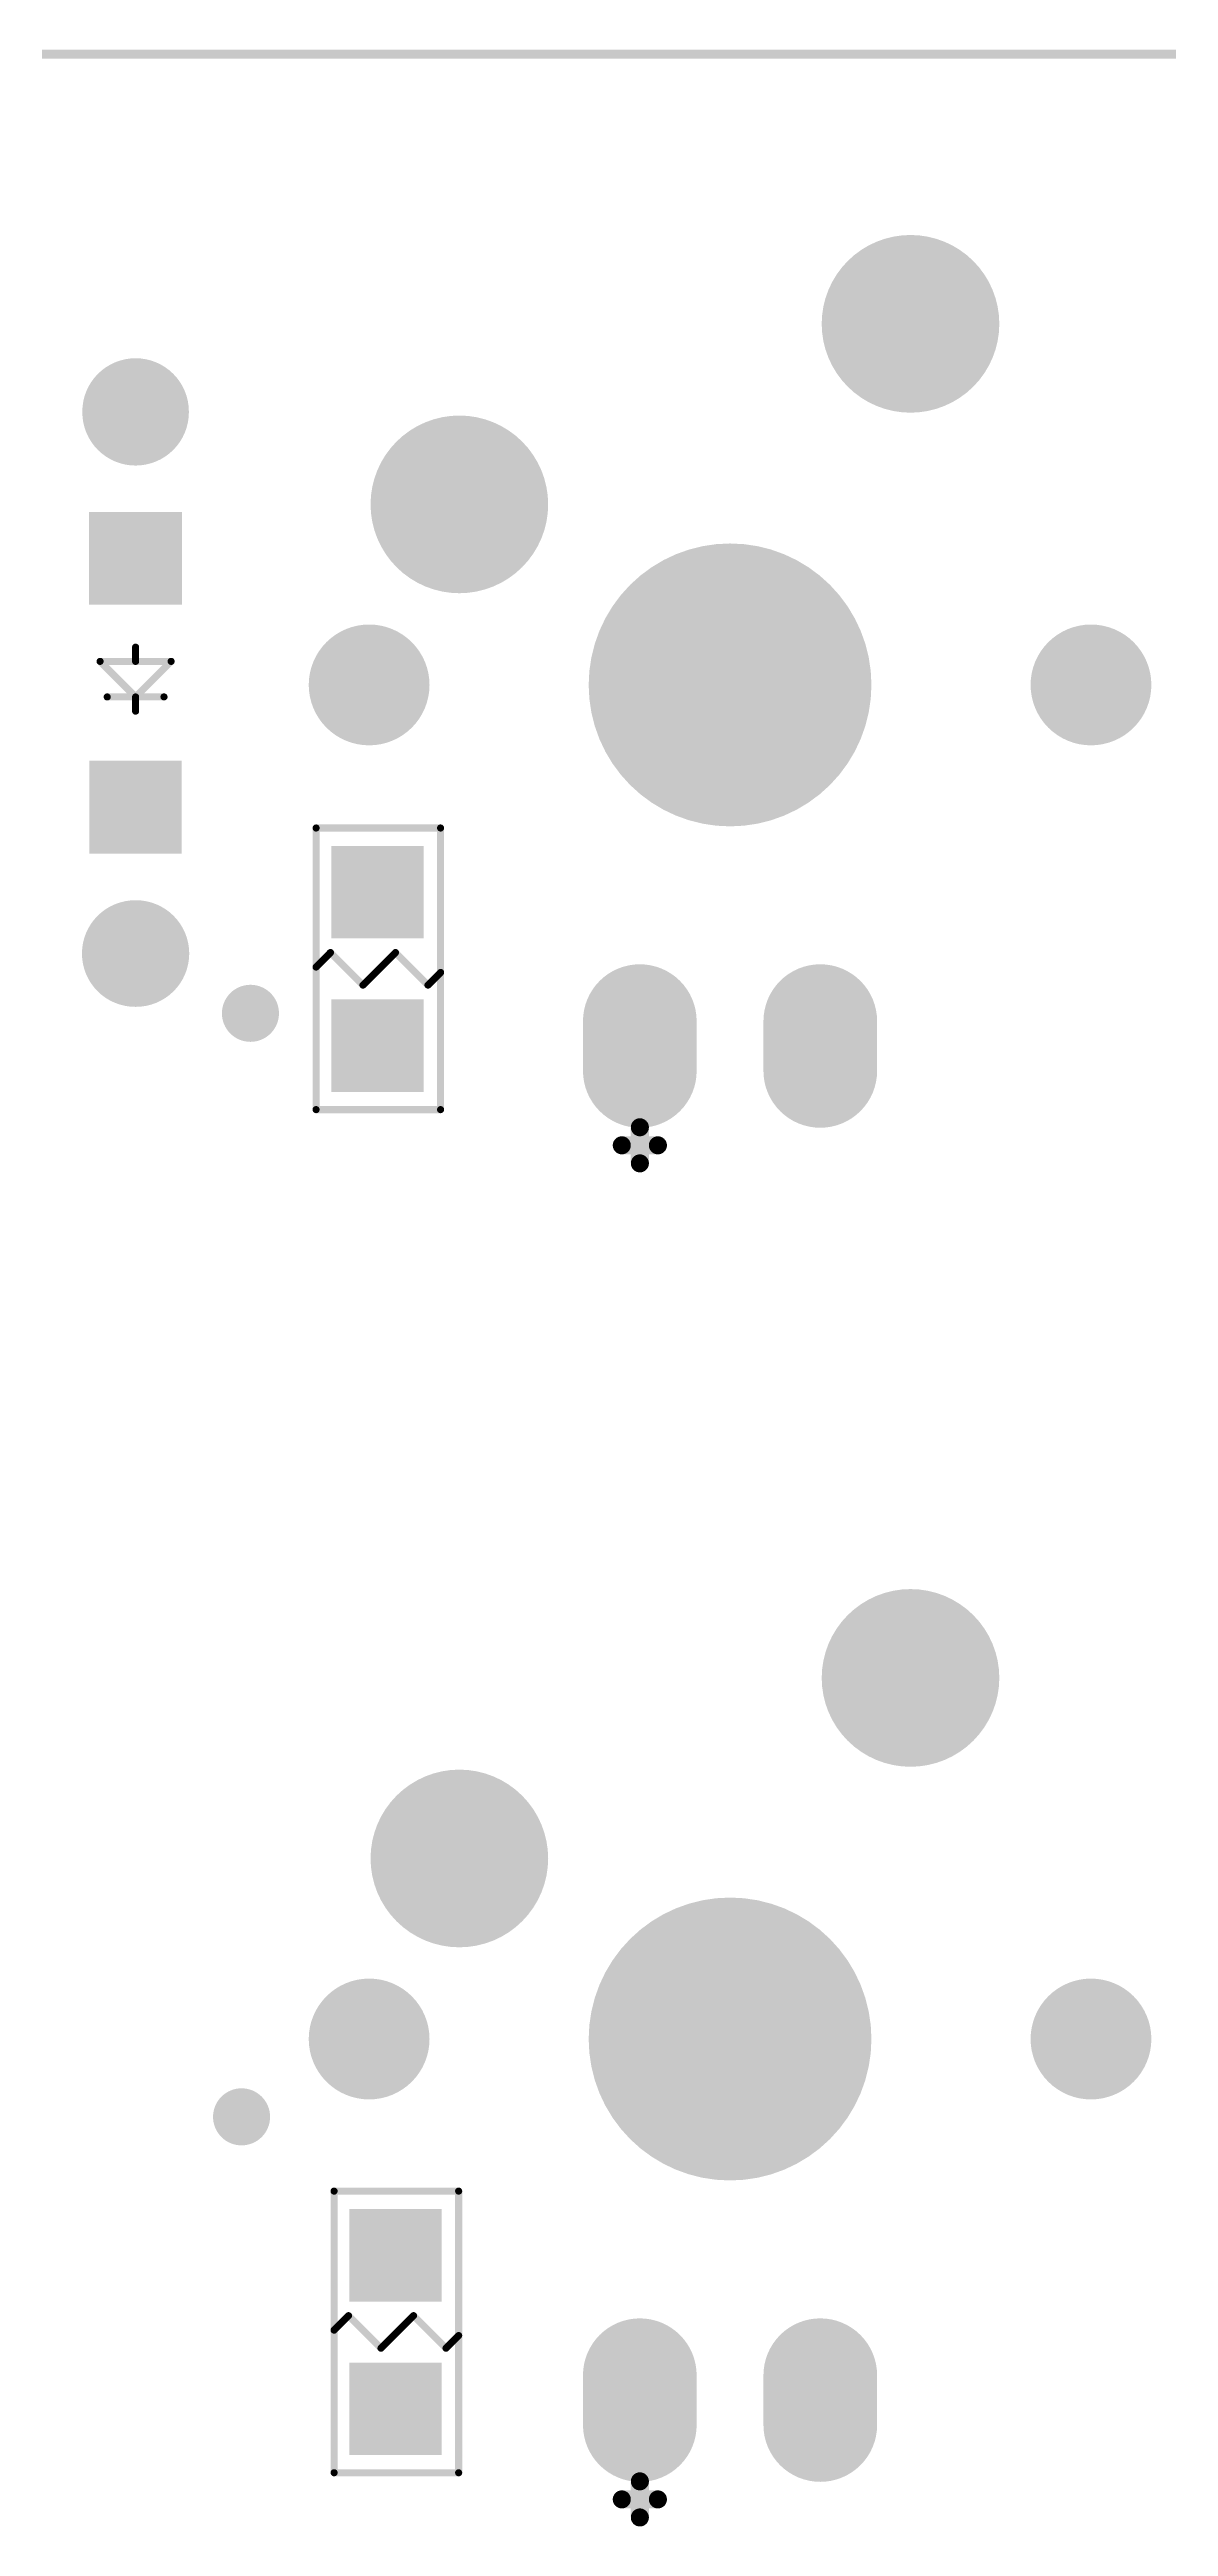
# Model space of a CAD drawing. Extents: x 407 to 769, y 688 to 804.
# Drawn here: x 711.97 to 727.72, y 767.82 to 802.67 of the extents above; entities that cross this region are included whole.
import ezdxf

# ---------------------------------------------------------------- set-up
doc = ezdxf.new("R2010")
doc.units = 0
doc.layers.get('0').update_dxf_attribs({"linetype": 'CONTINUOUS'})
for name, color, linetype in [('BOTTOMOVERLAY', 54, 'CONTINUOUS'), ('BOTTOMPASTE', 16, 'CONTINUOUS'), ('BOTTOMSOLDER', 6, 'CONTINUOUS'), ('KEEPOUTLAYER', 6, 'CONTINUOUS'), ('MULTILAYER', 9, 'CONTINUOUS'), ('TOPSOLDER', 216, 'CONTINUOUS')]:
    doc.layers.add(name, color=color, linetype=linetype)

# ---------------------------------------------------------------- blocks, each defined once
blk = doc.blocks.new('IN4148G_B_106')
at = {"layer": 'BOTTOMOVERLAY', "const_width": 0.1}
for points in [[(0, 0.4), (0, 0.2)], [(0, 0.2), (-0.5, -0.3)], [(0.4, 0.2), (-0.4, 0.2)], [(0.5, -0.3), (0, 0.2)], [(0.5, -0.3), (-0.5, -0.3)], [(0, -0.3), (0, -0.5)]]:
    blk.add_lwpolyline(points, dxfattribs=at)
at = {"layer": 'BOTTOMOVERLAY', "const_width": 0.05}
for points in [[(-0.025, 0.4, 1), (0.025, 0.4, 1)], [(-0.425, 0.2, 1), (-0.375, 0.2, 1)], [(-0.025, 0.2, 1), (0.025, 0.2, 1)], [(-0.025, 0.2, 1), (0.025, 0.2, 1)], [(-0.025, 0.2, 1), (0.025, 0.2, 1)], [(0.375, 0.2, 1), (0.425, 0.2, 1)], [(-0.525, -0.3, 1), (-0.475, -0.3, 1)], [(-0.525, -0.3, 1), (-0.475, -0.3, 1)], [(-0.025, -0.3, 1), (0.025, -0.3, 1)], [(0.475, -0.3, 1), (0.525, -0.3, 1)], [(0.475, -0.3, 1), (0.525, -0.3, 1)], [(-0.025, -0.5, 1), (0.025, -0.5, 1)]]:
    blk.add_lwpolyline(points, format="xyb", close=True, dxfattribs=at)
at = {"layer": 'BOTTOMPASTE'}
for points in [[(-0.65, 1.095), (0.65, 1.095), (-0.65, 2.405), (0.65, 2.405)], [(-0.655, -2.4), (0.655, -2.4), (-0.655, -1.1), (0.655, -1.1)]]:
    blk.add_solid(points, dxfattribs=at)
at = {"layer": 'BOTTOMSOLDER', "const_width": 1.5}
for points in [[(0.005, 3.81), (-0.005, 3.81)], [(0, -3.805), (0, -3.815)]]:
    blk.add_lwpolyline(points, dxfattribs=at)
at = {"layer": 'BOTTOMSOLDER', "const_width": 0.75}
for points in [[(-0.38, 3.81, 1), (0.37, 3.81, 1)], [(-0.37, 3.81, 1), (0.38, 3.81, 1)], [(-0.375, -3.805, 1), (0.375, -3.805, 1)], [(-0.375, -3.815, 1), (0.375, -3.815, 1)]]:
    blk.add_lwpolyline(points, format="xyb", close=True, dxfattribs=at)
at = {"layer": 'BOTTOMSOLDER'}
for points in [[(-0.65, 1.095), (0.65, 1.095), (-0.65, 2.405), (0.65, 2.405)], [(-0.655, -2.4), (0.655, -2.4), (-0.655, -1.1), (0.655, -1.1)]]:
    blk.add_solid(points, dxfattribs=at)
at = {"layer": 'MULTILAYER', "const_width": 1.5}
for points in [[(0.005, 3.81), (-0.005, 3.81)], [(0, -3.805), (0, -3.815)]]:
    blk.add_lwpolyline(points, dxfattribs=at)
at = {"layer": 'MULTILAYER', "const_width": 0.75}
for points in [[(-0.38, 3.81, 1), (0.37, 3.81, 1)], [(-0.37, 3.81, 1), (0.38, 3.81, 1)], [(-0.375, -3.805, 1), (0.375, -3.805, 1)], [(-0.375, -3.815, 1), (0.375, -3.815, 1)]]:
    blk.add_lwpolyline(points, format="xyb", close=True, dxfattribs=at)
blk = doc.blocks.new('R0805_B_167')
at = {"layer": 'BOTTOMOVERLAY', "const_width": 0.1}
for points in [[(-0.889, 1.981), (0.864, 1.981)], [(-0.889, -1.981), (-0.889, 1.981)], [(0.864, -1.981), (0.864, 1.981)], [(-0.889, 0.025), (-0.686, 0.229)], [(-0.686, 0.229), (-0.229, -0.229)], [(-0.229, -0.229), (0, 0)], [(0, 0), (0.229, 0.229)], [(0.229, 0.229), (0.686, -0.229)], [(0.686, -0.229), (0.864, -0.051)], [(-0.889, -1.981), (0.864, -1.981)]]:
    blk.add_lwpolyline(points, dxfattribs=at)
at = {"layer": 'BOTTOMOVERLAY', "const_width": 0.05}
for points in [[(-0.914, 1.981, 1), (-0.864, 1.981, 1)], [(-0.914, 1.981, 1), (-0.864, 1.981, 1)], [(0.839, 1.981, 1), (0.889, 1.981, 1)], [(0.839, 1.981, 1), (0.889, 1.981, 1)], [(-0.914, 0.025, 1), (-0.864, 0.025, 1)], [(-0.711, 0.229, 1), (-0.661, 0.229, 1)], [(-0.711, 0.229, 1), (-0.661, 0.229, 1)], [(-0.025, 0, 1), (0.025, 0, 1)], [(-0.025, 0, 1), (0.025, 0, 1)], [(0.204, 0.229, 1), (0.254, 0.229, 1)], [(0.204, 0.229, 1), (0.254, 0.229, 1)], [(-0.254, -0.229, 1), (-0.204, -0.229, 1)], [(-0.254, -0.229, 1), (-0.204, -0.229, 1)], [(0.661, -0.229, 1), (0.711, -0.229, 1)], [(0.661, -0.229, 1), (0.711, -0.229, 1)], [(0.839, -0.051, 1), (0.889, -0.051, 1)], [(-0.914, -1.981, 1), (-0.864, -1.981, 1)], [(-0.914, -1.981, 1), (-0.864, -1.981, 1)], [(0.839, -1.981, 1), (0.889, -1.981, 1)], [(0.839, -1.981, 1), (0.889, -1.981, 1)]]:
    blk.add_lwpolyline(points, format="xyb", close=True, dxfattribs=at)
at = {"layer": 'BOTTOMPASTE'}
for points in [[(0.625, 0.428), (0.625, 1.728), (-0.675, 0.428), (-0.675, 1.728)], [(0.625, -1.731), (0.625, -0.431), (-0.675, -1.731), (-0.675, -0.431)]]:
    blk.add_solid(points, dxfattribs=at)
at = {"layer": 'BOTTOMSOLDER'}
for points in [[(0.625, 0.428), (0.625, 1.728), (-0.675, 0.428), (-0.675, 1.728)], [(0.625, -1.731), (0.625, -0.431), (-0.675, -1.731), (-0.675, -0.431)]]:
    blk.add_solid(points, dxfattribs=at)
blk = doc.blocks.new('R0805_B_204')
at = {"layer": 'BOTTOMOVERLAY', "const_width": 0.1}
for points in [[(-0.889, 1.981), (0.864, 1.981)], [(-0.889, -1.981), (-0.889, 1.981)], [(0.864, -1.981), (0.864, 1.981)], [(-0.889, 0.025), (-0.686, 0.229)], [(-0.686, 0.229), (-0.229, -0.229)], [(-0.229, -0.229), (0, 0)], [(0, 0), (0.229, 0.229)], [(0.229, 0.229), (0.686, -0.229)], [(0.686, -0.229), (0.864, -0.051)], [(-0.889, -1.981), (0.864, -1.981)]]:
    blk.add_lwpolyline(points, dxfattribs=at)
at = {"layer": 'BOTTOMOVERLAY', "const_width": 0.05}
for points in [[(-0.914, 1.981, 1), (-0.864, 1.981, 1)], [(-0.914, 1.981, 1), (-0.864, 1.981, 1)], [(0.839, 1.981, 1), (0.889, 1.981, 1)], [(0.839, 1.981, 1), (0.889, 1.981, 1)], [(-0.914, 0.025, 1), (-0.864, 0.025, 1)], [(-0.711, 0.229, 1), (-0.661, 0.229, 1)], [(-0.711, 0.229, 1), (-0.661, 0.229, 1)], [(-0.025, 0, 1), (0.025, 0, 1)], [(-0.025, 0, 1), (0.025, 0, 1)], [(0.204, 0.229, 1), (0.254, 0.229, 1)], [(0.204, 0.229, 1), (0.254, 0.229, 1)], [(-0.254, -0.229, 1), (-0.204, -0.229, 1)], [(-0.254, -0.229, 1), (-0.204, -0.229, 1)], [(0.661, -0.229, 1), (0.711, -0.229, 1)], [(0.661, -0.229, 1), (0.711, -0.229, 1)], [(0.839, -0.051, 1), (0.889, -0.051, 1)], [(-0.914, -1.981, 1), (-0.864, -1.981, 1)], [(-0.914, -1.981, 1), (-0.864, -1.981, 1)], [(0.839, -1.981, 1), (0.889, -1.981, 1)], [(0.839, -1.981, 1), (0.889, -1.981, 1)]]:
    blk.add_lwpolyline(points, format="xyb", close=True, dxfattribs=at)
at = {"layer": 'BOTTOMPASTE'}
for points in [[(0.625, 0.428), (0.625, 1.728), (-0.675, 0.428), (-0.675, 1.728)], [(0.625, -1.731), (0.625, -0.431), (-0.675, -1.731), (-0.675, -0.431)]]:
    blk.add_solid(points, dxfattribs=at)
at = {"layer": 'BOTTOMSOLDER'}
for points in [[(0.625, 0.428), (0.625, 1.728), (-0.675, 0.428), (-0.675, 1.728)], [(0.625, -1.731), (0.625, -0.431), (-0.675, -1.731), (-0.675, -0.431)]]:
    blk.add_solid(points, dxfattribs=at)
blk = doc.blocks.new('MX1UP__B_274')
at = {"layer": 'BOTTOMOVERLAY', "const_width": 0.254}
for points in [[(-1.27, -6.731), (-1.27, -6.223)], [(-1.524, -6.477), (-1.016, -6.477)]]:
    blk.add_lwpolyline(points, dxfattribs=at)
at = {"layer": 'BOTTOMOVERLAY', "const_width": 0.127}
for points in [[(-1.333, -6.223, 1), (-1.206, -6.223, 1)], [(-1.587, -6.477, 1), (-1.46, -6.477, 1)], [(-1.333, -6.731, 1), (-1.206, -6.731, 1)], [(-1.079, -6.477, 1), (-0.952, -6.477, 1)]]:
    blk.add_lwpolyline(points, format="xyb", close=True, dxfattribs=at)
at = {"layer": 'BOTTOMSOLDER'}
for points, const_width in [([(1.915, 5.08, 1), (3.165, 5.08, 1)], 1.25), ([(-4.435, 2.54, 1), (-3.185, 2.54, 1)], 1.25), ([(-0.995, 0, 1), (0.995, 0, 1)], 1.99), ([(-5.505, 0, 1), (-4.655, 0, 1)], 0.85), ([(4.655, 0, 1), (5.505, 0, 1)], 0.85), ([(-1.67, -4.73, 1), (-0.87, -4.73, 1)], 0.8), ([(0.87, -4.73, 1), (1.67, -4.73, 1)], 0.8), ([(-1.67, -5.43, 1), (-0.87, -5.43, 1)], 0.8), ([(0.87, -5.43, 1), (1.67, -5.43, 1)], 0.8)]:
    blk.add_lwpolyline(points, format="xyb", close=True, dxfattribs=dict(at, const_width=const_width))
at = {"layer": 'BOTTOMSOLDER', "const_width": 1.6}
for points in [[(-1.27, -5.43), (-1.27, -4.73)], [(1.27, -5.43), (1.27, -4.73)]]:
    blk.add_lwpolyline(points, dxfattribs=at)
at = {"layer": 'MULTILAYER'}
for points, const_width in [([(1.915, 5.08, 1), (3.165, 5.08, 1)], 1.25), ([(-4.435, 2.54, 1), (-3.185, 2.54, 1)], 1.25), ([(-0.995, 0, 1), (0.995, 0, 1)], 1.99), ([(-5.505, 0, 1), (-4.655, 0, 1)], 0.85), ([(4.655, 0, 1), (5.505, 0, 1)], 0.85), ([(-1.67, -4.73, 1), (-0.87, -4.73, 1)], 0.8), ([(0.87, -4.73, 1), (1.67, -4.73, 1)], 0.8), ([(-1.67, -5.43, 1), (-0.87, -5.43, 1)], 0.8), ([(0.87, -5.43, 1), (1.67, -5.43, 1)], 0.8)]:
    blk.add_lwpolyline(points, format="xyb", close=True, dxfattribs=dict(at, const_width=const_width))
at = {"layer": 'MULTILAYER', "const_width": 1.6}
for points in [[(-1.27, -5.43), (-1.27, -4.73)], [(1.27, -5.43), (1.27, -4.73)]]:
    blk.add_lwpolyline(points, dxfattribs=at)
at = {"layer": 'TOPSOLDER'}
for points, const_width in [([(1.915, 5.08, 1), (3.165, 5.08, 1)], 1.25), ([(-4.435, 2.54, 1), (-3.185, 2.54, 1)], 1.25), ([(-0.995, 0, 1), (0.995, 0, 1)], 1.99), ([(-5.505, 0, 1), (-4.655, 0, 1)], 0.85), ([(4.655, 0, 1), (5.505, 0, 1)], 0.85), ([(-1.67, -4.73, 1), (-0.87, -4.73, 1)], 0.8), ([(0.87, -4.73, 1), (1.67, -4.73, 1)], 0.8), ([(-1.67, -5.43, 1), (-0.87, -5.43, 1)], 0.8), ([(0.87, -5.43, 1), (1.67, -5.43, 1)], 0.8)]:
    blk.add_lwpolyline(points, format="xyb", close=True, dxfattribs=dict(at, const_width=const_width))
at = {"layer": 'TOPSOLDER', "const_width": 1.6}
for points in [[(-1.27, -5.43), (-1.27, -4.73)], [(1.27, -5.43), (1.27, -4.73)]]:
    blk.add_lwpolyline(points, dxfattribs=at)
blk = doc.blocks.new('MX1UP__B_334')
at = {"layer": 'BOTTOMOVERLAY', "const_width": 0.254}
for points in [[(-1.27, -6.731), (-1.27, -6.223)], [(-1.524, -6.477), (-1.016, -6.477)]]:
    blk.add_lwpolyline(points, dxfattribs=at)
at = {"layer": 'BOTTOMOVERLAY', "const_width": 0.127}
for points in [[(-1.333, -6.223, 1), (-1.206, -6.223, 1)], [(-1.587, -6.477, 1), (-1.46, -6.477, 1)], [(-1.333, -6.731, 1), (-1.206, -6.731, 1)], [(-1.079, -6.477, 1), (-0.952, -6.477, 1)]]:
    blk.add_lwpolyline(points, format="xyb", close=True, dxfattribs=at)
at = {"layer": 'BOTTOMSOLDER'}
for points, const_width in [([(1.915, 5.08, 1), (3.165, 5.08, 1)], 1.25), ([(-4.435, 2.54, 1), (-3.185, 2.54, 1)], 1.25), ([(-0.995, 0, 1), (0.995, 0, 1)], 1.99), ([(-5.505, 0, 1), (-4.655, 0, 1)], 0.85), ([(4.655, 0, 1), (5.505, 0, 1)], 0.85), ([(-1.67, -4.73, 1), (-0.87, -4.73, 1)], 0.8), ([(0.87, -4.73, 1), (1.67, -4.73, 1)], 0.8), ([(-1.67, -5.43, 1), (-0.87, -5.43, 1)], 0.8), ([(0.87, -5.43, 1), (1.67, -5.43, 1)], 0.8)]:
    blk.add_lwpolyline(points, format="xyb", close=True, dxfattribs=dict(at, const_width=const_width))
at = {"layer": 'BOTTOMSOLDER', "const_width": 1.6}
for points in [[(-1.27, -5.43), (-1.27, -4.73)], [(1.27, -5.43), (1.27, -4.73)]]:
    blk.add_lwpolyline(points, dxfattribs=at)
at = {"layer": 'MULTILAYER'}
for points, const_width in [([(1.915, 5.08, 1), (3.165, 5.08, 1)], 1.25), ([(-4.435, 2.54, 1), (-3.185, 2.54, 1)], 1.25), ([(-0.995, 0, 1), (0.995, 0, 1)], 1.99), ([(-5.505, 0, 1), (-4.655, 0, 1)], 0.85), ([(4.655, 0, 1), (5.505, 0, 1)], 0.85), ([(-1.67, -4.73, 1), (-0.87, -4.73, 1)], 0.8), ([(0.87, -4.73, 1), (1.67, -4.73, 1)], 0.8), ([(-1.67, -5.43, 1), (-0.87, -5.43, 1)], 0.8), ([(0.87, -5.43, 1), (1.67, -5.43, 1)], 0.8)]:
    blk.add_lwpolyline(points, format="xyb", close=True, dxfattribs=dict(at, const_width=const_width))
at = {"layer": 'MULTILAYER', "const_width": 1.6}
for points in [[(-1.27, -5.43), (-1.27, -4.73)], [(1.27, -5.43), (1.27, -4.73)]]:
    blk.add_lwpolyline(points, dxfattribs=at)
at = {"layer": 'TOPSOLDER'}
for points, const_width in [([(1.915, 5.08, 1), (3.165, 5.08, 1)], 1.25), ([(-4.435, 2.54, 1), (-3.185, 2.54, 1)], 1.25), ([(-0.995, 0, 1), (0.995, 0, 1)], 1.99), ([(-5.505, 0, 1), (-4.655, 0, 1)], 0.85), ([(4.655, 0, 1), (5.505, 0, 1)], 0.85), ([(-1.67, -4.73, 1), (-0.87, -4.73, 1)], 0.8), ([(0.87, -4.73, 1), (1.67, -4.73, 1)], 0.8), ([(-1.67, -5.43, 1), (-0.87, -5.43, 1)], 0.8), ([(0.87, -5.43, 1), (1.67, -5.43, 1)], 0.8)]:
    blk.add_lwpolyline(points, format="xyb", close=True, dxfattribs=dict(at, const_width=const_width))
at = {"layer": 'TOPSOLDER', "const_width": 1.6}
for points in [[(-1.27, -5.43), (-1.27, -4.73)], [(1.27, -5.43), (1.27, -4.73)]]:
    blk.add_lwpolyline(points, dxfattribs=at)

msp = doc.modelspace()

# ---------------------------------------------------------------- linework, layer by layer
at = {"layer": 'BOTTOMSOLDER', "const_width": 0.402}
for points in [[(714.595, 789.111, 1), (714.996, 789.111, 1)], [(714.47, 773.586, 1), (714.871, 773.586, 1)]]:
    msp.add_lwpolyline(points, format="xyb", close=True, dxfattribs=at)
at = {"layer": 'KEEPOUTLAYER', "const_width": 0.127}
msp.add_lwpolyline([(573.671, 802.606), (766.526, 802.606)], dxfattribs=at)
at = {"layer": 'MULTILAYER', "const_width": 0.3}
for points in [[(714.646, 789.111, 1), (714.946, 789.111, 1)], [(714.521, 773.586, 1), (714.821, 773.586, 1)]]:
    msp.add_lwpolyline(points, format="xyb", close=True, dxfattribs=at)
at = {"layer": 'TOPSOLDER', "const_width": 0.402}
for points in [[(714.595, 789.111, 1), (714.996, 789.111, 1)], [(714.47, 773.586, 1), (714.871, 773.586, 1)]]:
    msp.add_lwpolyline(points, format="xyb", close=True, dxfattribs=at)

# ---------------------------------------------------------------- block references
for name, p in [('MX1UP__B_334', (721.546, 793.731)), ('MX1UP__B_274', (721.546, 774.681))]:
    msp.add_blockref(name, p)
for name, p, rotation in [('IN4148G_B_106', (713.179, 793.762), 180), ('R0805_B_167', (716.608, 789.737), 360), ('R0805_B_204', (716.862, 770.56), 360)]:
    msp.add_blockref(name, p, dxfattribs=dict(rotation=rotation))

# ---------------------------------------------------------------- texts
at = {"layer": 'BOTTOMOVERLAY', "text_generation_flag": 2}
for s, rotation, p in [('D91', 360, (712.163, 798.969)), ('D101', 360, (714.322, 798.969)), ('Del', 180, (720.657, 791.318)), ('R207', 180, (715.338, 786.943)), ('Pad /', 180, (720.657, 772.014)), ('R73', 180, (715.973, 768.147))]:
    msp.add_text(s, height=0.001, rotation=rotation, dxfattribs=at).set_placement(p)

doc.saveas('drawing.dxf')
